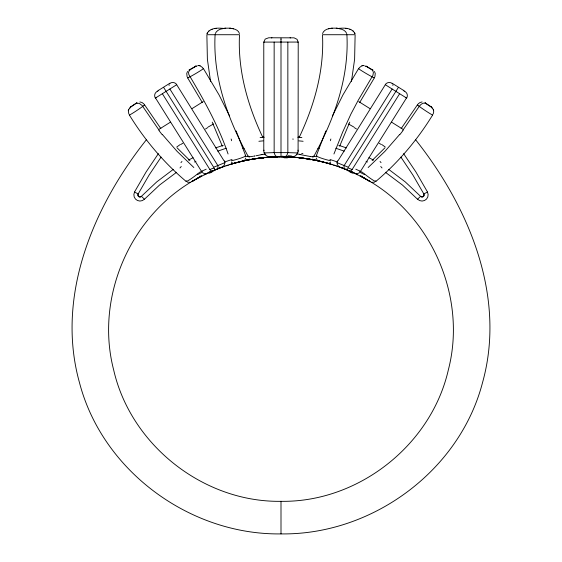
<?xml version="1.0" encoding="UTF-8"?>
<svg xmlns="http://www.w3.org/2000/svg" width="562" height="562" viewBox="0 0 562 562"><rect width="100%" height="100%" fill="white"/><g stroke="black" fill="none" stroke-linecap="round" stroke-linejoin="round"><path stroke-width="0.84" d="M274.151 42.094L263.782 42.087L265.18 39.094L268.678 37.78L294.045 37.837L297.031 39.298L298.218 42.059L274.151 42.094L274.151 152.618L264.266 152.913M281 41.869L281 156.812L278.443 156.826M281 41.813L281 39.572M281 38.188L281 39.53M287.849 42.094L287.849 152.618L297.72 152.955A6.245 4.405 -56.1 0 0 298.057 151.649M297.825 42.143L298.218 42.143L298.092 151.649M312.296 156.77L313.603 156.77L313.308 156.419M129.625 107.827L128.305 110.735L128.846 114.086M215.098 34.725C212.759 77.781 227.947 119.502 248.369 156.728L249.704 156.77M337.65 160.753C336.006 163.338 337.846 166.766 340.748 167.504M351.454 81.385L354.615 59.277L355.128 34.725L322.483 34.725C324.351 70.391 314.291 105.565 299.132 137.542M312.079 159.439L312.191 159.011M128.579 109.555L128.305 110.735M206.964 33.861C209.717 27.489 218.639 27.664 224.491 28.627M322.539 33.537C324.527 28.093 331.847 27.959 336.729 28.226M347.379 169.696L348.026 167.841L352.114 169.548L399.645 93.728M374.875 76.832L375.254 73.446L374.433 71.437M129.963 108.15L130.897 106.731L137.037 102.706L130.335 107.293L131.101 106.583M313.624 156.742L313.631 156.728C334.053 119.502 349.241 77.781 346.902 34.725M346.066 169.274L346.206 168.881M433.154 114.086L433.716 111.88L433.442 109.646M215.267 33.537C217.789 28.205 225.018 27.952 230.16 28.226M297.72 152.955L297.698 153.019A5.81 5.55 63.7 0 1 297.221 153.939L300.803 154.494M316.35 155.695L324.372 134.747M333.933 153.981L342.644 132.126L350.948 114.009L358.387 99.973L372.922 75.378L373.4 72.533L372.683 70.334L365.981 66.119L373.013 70.138L372.03 69.737M207.266 32.94L207.083 33.383M339.652 146.218L349.789 122.13M245.756 158.259L244.884 159.847M324.667 133.995L325.925 130.946M332.346 116.109L342.989 94.845L358.591 68.564M196.967 66.14L196.033 66.07M187.567 71.437L186.746 73.446L187.125 76.832M359.624 102.614L374.397 77.802M385.335 84.672L385.694 84.7M406.523 97.921L406.059 97.465M396.203 90.861L398.275 87.56M338.071 160.676L385.307 84.721L392.121 89.014L344.183 165.495A4.074 2.389 -68.1 0 0 345.187 169.211M396.048 91.114L348.335 167.223L337.038 162.671M346.22 169.633L346.944 169.443M417.454 104.792L401.149 128.614M432.628 115.02C417.341 139.959 398.289 162.509 375.908 181.371M161.097 157.107L149.042 175.14L138.147 193.967A2.037 2.03 0 0 0 141.413 196.335L144.469 199.222L159.51 185.081L176.623 172.253M158.379 153.651L146.106 171.951L134.515 191.993L138.147 193.967A2.037 2.023 -50.1 0 0 141.406 196.328L156.777 181.863L173.349 169.338M402.849 130.307L419.4 106.12L421.233 104.223L423.341 103.155L425.286 103.19L431.686 107.293L432.038 108.15M399.617 134.522L384.977 151.304L368.152 167.525M146.261 139.917C93.053 206.957 55.441 296.638 79.488 382.673C102.509 471.132 190.181 535.179 281 533.9C371.819 535.179 459.491 471.132 482.512 382.673C506.559 296.638 468.947 206.957 415.739 139.917M179.938 144.715L176.728 147.047M384.886 147.869L372.135 160.486M359.195 67.721L361.977 65.775L364.211 65.494M418.114 103.935L419.933 102.544L422.111 101.94M360.509 175.723L360.144 176.039L357.502 174.726M208.516 31.282L208.916 30.931M196.054 66.126C193.216 68.452 187.005 69.533 188.825 74.563C203.915 99.917 218.492 125.874 228.067 153.981M192.309 181.364L193.925 180.346M202.095 171.087L201.512 171.361L155.519 97.992L176.693 84.721L223.929 160.676M157.198 91.185L169.836 83.26M155.941 97.465L155.491 97.95M176.306 84.7L176.665 84.672M271.467 37.928L271.938 37.78M159.123 129.253L170.363 122.207M192.021 108.628L203.261 101.581M180.683 144.567L182.847 143.212M205.488 129.014L207.645 127.665M213.588 123.942L208.109 127.054M193.834 180.402L194.234 180.156M194.045 180.269L194.817 179.791M195.063 66.485L195.955 66.084L188.994 70.124L189.97 69.737M194.768 179.826L195.14 179.594M195.098 179.622L196.742 178.625M136.25 103.415L139.13 103.303L142.095 105.48L159.151 130.307M196.672 178.667L197.592 178.126M197.227 178.337L198.33 177.697M198.281 177.725L198.906 177.36M194.494 180.107L193.138 180.901A4.074 4.074 0 0 1 191.466 181.47M194.663 180.009L198.527 177.838M199.046 177.276L199.44 177.051M199.362 177.1L199.77 176.861M199.981 176.742L200.402 176.503M188.509 160.114L189.282 159.692M198.737 177.725L204.329 174.81M189.289 159.685L193.089 157.683M197.438 174.634L202.538 172.021M221.252 167.504L224.09 165.551L224.955 162.65L213.665 167.223L163.704 87.517M222.222 167.097L222.65 166.991M194.557 162.004L195.941 161.308M204.118 174.915L205.207 174.382M205.081 174.438L206.233 173.883M205.348 174.311L206.008 173.988M206.057 173.967L207.006 173.51M206.683 173.665L207.814 173.131M205.945 173.602L208.081 173.005M207.603 173.229L208.811 172.667M208.558 172.78L209.099 172.534M209.015 172.569L209.942 172.148M209.226 172.478L209.64 172.288M209.893 172.169L210.293 171.993M210.23 172.021L210.926 171.705M210.35 171.965L212.759 170.904M211.08 171.635L211.46 171.473M211.607 171.403L211.965 171.248M212.064 171.206L213.04 170.778M162.355 93.728L209.886 169.548L213.974 167.841L214.136 168.27M212.717 170.918L213.265 170.686M213.216 170.708L213.785 170.462M287.955 156.51L284.639 156.847M213.679 170.511L214.073 170.342M213.911 170.412L214.389 170.209M214.508 170.16L214.874 170.005M214.768 170.054L215.12 169.907M215.077 169.921L215.653 169.682M215.78 169.633L216.208 169.457M216.012 169.541L216.588 169.303M253.083 158.884L266.866 157.276L266.233 157.353M216.511 169.338L217.55 168.923M216.454 169.359L216.967 169.155M217.325 169.014L219.58 168.129M211.15 29.638L212.169 29.238M218.435 168.572L218.906 168.389M219.018 168.347L219.44 168.186M219.496 168.164L219.911 168.003M219.798 168.045L220.234 167.883M219.946 167.989L220.452 167.799M220.957 167.609L220.452 167.799L220.978 167.602M217.782 151.143L226.226 148.227M220.887 167.638L222.341 167.104M215.506 147.925L223.233 145.319M224.315 162.06L232.057 159.475M222.419 167.076L223.072 166.844M222.896 166.907L223.964 166.528M224.14 166.464L224.519 166.331M224.287 166.415L226.057 165.811M225.938 165.846L227.807 165.228M374.699 182.13L371.686 182.376M226.479 165.664L227.217 165.418M227.554 165.312L228.228 165.095M227.968 165.179L233.3 163.542M230.209 164.469L230.006 164.533A172.26 172.26 0 0 1 249.914 159.636M230.56 164.357L231.649 164.034M232.148 163.879L232.682 163.725M232.633 163.739L233.637 163.451M233.392 163.521L233.778 163.409M233.553 163.472L237.578 162.369M234.066 163.324L234.909 163.092M234.094 163.317L234.607 163.177M234.944 163.078L235.45 162.938M235.197 163.015L235.984 162.797M236.026 162.783L236.651 162.615M236.356 162.699L237.094 162.502M237.803 162.313L237.354 162.432L241.534 161.392M329.248 28.627L328.58 28.795M237.895 162.292L238.267 162.193M238 162.263L238.801 162.06M239.321 161.926L238.653 162.095M238.962 162.018L239.616 161.856M222.622 28.627L221.92 28.795M239.805 161.807L240.185 161.715M240.107 161.737L240.543 161.624M240.255 161.694L242.159 161.245L240.993 161.519M363.157 65.508L361.977 65.775M262.7 154.402L258.014 155.386M243.606 160.781L245.151 160.458M242.384 161.196L243.985 160.837M242.608 161.146L243.402 160.964M242.763 161.104L246.163 160.374M243.768 160.88L245.439 160.521L244.906 160.634M337.509 28.627C343.354 27.671 352.283 27.489 355.036 33.861M246.023 160.395L246.416 160.318M246.268 160.346L246.992 160.198M243.894 160.732L246.753 160.247M246.823 160.233L247.238 160.149M245.334 160.423L247.048 160.086M247.238 160.149L248.116 159.98M247.252 160.086L248.952 159.777L248.207 159.959M247.961 160.008L248.418 159.917M245.285 156.791L248.678 156.173M257.494 155.491L256.054 155.758M246.5 160.226L247.315 160.037M248.734 159.861L250.434 159.489M249.057 159.798L249.423 159.727M247.069 160.121L248.629 159.798M249.668 159.685L250.603 159.51M250.076 159.608L255.19 158.758M250.8 159.482L256.911 158.554M254.937 155.955L254.509 156.032M248.938 159.741L249.465 159.692M254.305 156.067L253.504 156.201M249.395 159.664L250.996 159.397M252.008 159.264L252.486 159.186M252.76 156.327L250.174 156.714M250.842 159.418L251.98 159.271M190.314 182.376L187.301 182.13M254.179 158.913L252.633 159.137M339.35 28.304L338.169 28.486M251.917 159.243L253.167 159.088M252.914 159.095L254.839 158.807M215.077 28.486L215.583 28.409M215.773 28.381L216.286 28.304M254.474 158.863L257.22 158.512L255.541 158.702M255.893 158.653L256.251 158.596M365.033 66.14L366.937 66.485M256.982 158.491L257.347 158.442M254.762 158.716L259.419 158.091M257.719 158.393L257.143 158.47M255.057 158.786L255.584 158.716M257.452 158.428L259.799 158.041M257.67 158.4L258.148 158.329M254.263 158.786L253.111 158.913M258.218 158.322L258.85 158.238M258.794 158.245L259.609 158.147M259.384 158.175L265.173 157.536M259.841 158.112L260.459 157.957M259.988 158.098L263.185 157.648M260.452 158.041L261.077 157.964M260.599 158.02L261.857 157.88M261.541 157.915L263.058 157.746M260.122 137.585L262.166 137.374M332.297 28.177L331.102 28.304M225.741 28.177L224.526 28.304M263.156 157.739L263.817 157.669M258.892 141.273L263.121 140.879M263.508 157.697L263.978 157.571M264.309 157.536L265.77 157.395M262.278 137.36L263.726 137.226M264.351 157.613L265.777 157.486M262.777 137.318L263.845 137.219M263.206 137.276L264.035 137.198M261.197 154.494L265.763 154.129M264.807 157.571L265.278 157.529M265.51 157.508L265.966 157.465M265.707 157.486L266.557 157.416M266.198 157.444L267.976 157.304M266.297 157.437L268.13 157.29M308.903 158.913L307.821 158.8M267.863 157.311L268.826 157.241M268.432 157.269L268.973 157.227M268.601 157.255L269.535 157.191M269.36 157.205L270.301 157.142M264.189 152.927A6.259 4.517 55.3 0 1 263.845 151.642L263.782 150.258L264.182 150.237M270.111 157.156L272.022 157.044M270.182 157.149L271.081 157.093M270.933 157.107L271.896 157.051M271.685 157.065L273.272 156.981M271.959 157.044L272.865 157.002M272.984 156.995L273.427 156.974M273.216 156.988L276.251 156.875M273.982 156.953L276.314 156.875M201.491 175.723L201.856 176.039C132.639 210.574 94.205 294.895 113.629 369.782C130.77 445.209 203.662 502.491 281 501.325C358.338 502.491 431.23 445.209 448.371 369.782C467.788 294.91 429.368 210.539 360.123 176.054L363.263 177.725M274.544 156.931L274.909 156.917M275.303 156.903L276.56 156.868M276.174 156.875L278.281 156.826M276.666 156.861L278.078 156.833M276.961 156.854L277.776 156.84M274.151 152.618L287.849 152.618M277.874 156.84L280.255 156.812M279.328 156.819L279.743 156.812M279.953 156.812L284.744 156.847M264.175 42.143L263.775 42.143L263.782 150.258M281 156.805L281.78 156.812M281.632 156.812L282.047 156.812M281.745 156.812L282.257 156.812M290.062 37.78L290.526 37.928M282.482 156.812L283.248 156.819M197.789 65.494L200.023 65.775L202.805 67.721M283.346 156.826L284.822 156.847M283.88 156.833L284.351 156.84A7.046 4.124 84.3 0 0 287.807 152.583M284.906 156.854L286.908 156.91M286.03 156.882L286.704 156.903M286.465 156.896L288.784 156.988M287.091 156.917L287.463 156.931M287.245 156.924L288.032 156.953M287.863 156.946L288.306 156.96M288.58 156.974L289.781 157.03M288.713 156.981L289.549 157.023M289.36 157.016L291.067 157.107M290.259 157.058L291.818 157.149M290.631 157.079L291.889 157.156M297.825 150.237L298.225 150.258M291.699 157.142L292.64 157.205M275.584 156.875L274.059 156.51M292.465 157.191L294.137 157.311M296.23 154.129L297.031 154.185L296.596 154.775A8.261 7.889 64.1 0 1 290.61 157.002M292.563 157.198L293.392 157.255M293.027 157.227L294.095 157.311M293.87 157.29L294.53 157.339M294.024 157.304L295.802 157.444M294.607 157.346L295.162 157.395M295.092 157.388L295.703 157.437M356.055 173.602L353.603 172.857M298.879 140.879L303.108 141.273M295.443 157.416L296.989 157.55M297.965 137.198L298.794 137.276M296.034 157.465L297.649 157.613M298.155 137.219L299.223 137.318M296.722 157.529L297.193 157.571M298.78 137.276L301.871 137.585M296.012 157.374L297.607 157.529M299.181 137.311L299.722 137.36M297.509 157.606L302.019 158.098M337.01 28.255C340.621 28.732 345.279 29.73 346.733 33.537M297.895 157.557L298.359 157.683M230.441 28.255C233.848 28.69 238.443 29.723 239.461 33.537M295.668 157.346L295.148 157.276L308.917 158.884M298.078 157.655L299.722 157.831M306.459 158.702L304.78 158.512L309.514 159.158M336.259 28.177L337.474 28.304M229.703 28.177L230.898 28.304M299.56 157.81L301.408 158.02M299.658 157.824L300.459 157.915M300.298 157.894L301.794 158.07M300.93 157.964L301.548 158.041M301.541 157.957L302.159 158.112M301.759 157.985L302.616 158.175M311.826 156.714L310.393 156.51M302.201 158.041L303.178 158.245L302.454 158.07M302.581 158.091L305.18 158.435M302.932 158.21L303.789 158.322L303.424 158.273M303.529 158.287L305.384 158.547M307.583 158.765L304.787 158.456M303.712 158.315L304.548 158.428M304.857 158.47L303.937 158.344M305.018 158.547L310.547 159.32M305.742 158.596L306.1 158.646M306.388 158.688L306.88 158.765M346.923 28.486L345.714 28.304M306.81 158.751L307.821 158.913M308.728 159.053L310.084 159.243M307.161 158.807L311.158 159.418M223.831 28.486L222.65 28.304M310.084 156.461L299.3 154.402M310.02 159.271L311.397 159.46M139.889 101.94L142.067 102.544L143.886 103.935M311.566 159.489L312.76 159.692M311.109 159.453L312.191 159.629M310.006 159.271L311.39 159.51M313.315 156.173L316.715 156.791M312.943 159.798L312.268 159.671L313.062 159.741M310.807 159.411L312.332 159.685M313.371 159.798L314.565 160.051L313.16 159.84M313.217 159.77L314.039 160.008M311.566 159.545L311.917 159.608M314.123 159.931L314.931 160.121M314.544 160.008L318.345 160.781L316.849 160.458M312.732 159.756L313.266 159.861M314.818 160.065L316.666 160.423M313.891 159.98L314.797 160.156M314.762 160.149L315.184 160.233M315.493 160.296L318.247 160.887M315.851 160.374L316.575 160.521M316.806 160.57L317.46 160.711M200.023 65.775L198.843 65.508M317.572 160.739L318.022 160.837M317.909 160.809L319.314 161.125M318.436 160.929L324.197 162.313M319.427 161.154L319.827 161.245M319.595 161.189L320.08 161.301M340.08 28.795L339.378 28.627M353.891 127.054L348.412 123.942M320.354 161.364L322.995 162.004M320.235 161.336L320.951 161.505M321.443 161.624L321.815 161.715M233.42 28.795L232.752 28.627M322.869 161.975L323.312 162.088M323.628 162.165L324 162.263M323.712 162.186L334.032 165.179M324.239 162.327L324.738 162.453M324.422 162.369L324.899 162.495M325.581 162.678L326.803 163.015M326.655 162.973L327.611 163.233A4.074 2.965 -74.3 0 0 330.639 162.046M327.47 163.198L328.608 163.521M329.03 163.64L328.651 163.528M328.363 163.451L328.896 163.605M329.318 163.725L329.852 163.879M330.351 164.034L330.885 164.188M331.454 164.364L332.009 164.533A172.26 172.26 0 0 0 312.086 159.636M329.943 159.475L337.685 162.06M338.767 145.319L346.494 147.925M333.737 165.08L336.519 166.001M335.774 148.227L344.218 151.143M334.193 165.228L334.643 165.376M335.1 165.523L335.64 165.706M354.664 173.307L353.505 172.808M336.378 165.952L337.86 166.464M337.713 166.415L338.928 166.844M339.09 166.9L341.626 167.827M354.482 173.244L354.158 173.117M340.895 167.56L341.331 167.722M342.089 168.003L341.541 167.799L342.56 168.186M342.209 168.052L344.288 168.853M342.799 168.277L343.206 168.431M349.831 29.238L350.85 29.638M344.583 168.972L345.412 169.303M344.885 169.092L345.321 169.267M345.546 169.359L346.375 169.696M346.937 169.928L346.656 169.815M346.789 169.872L347.161 170.026M347.309 170.082L347.674 170.237M347.836 170.307L348.215 170.462M348.061 170.398L349.445 170.996A4.074 2.058 -66.6 0 0 352.114 169.548M348.391 170.539L349.009 170.806M349.704 171.101L352.212 172.218M349.936 171.206L350.393 171.403M350.54 171.473L350.906 171.635M351.482 171.888L351.96 172.105M352.058 172.148L353.463 172.794M352.339 172.274L352.711 172.443M354.629 173.335L355.542 173.777M359.905 171.087L360.488 171.361L406.481 97.992L392.121 89.014M355.444 173.728L356.547 174.262M356.434 174.206L356.863 174.417M357.144 174.557L356.919 174.438M359.462 172.021L364.562 174.634M357.067 174.515L357.615 174.782M366.059 161.308L367.443 162.004M368.911 157.683L373.028 159.854M372.88 159.777L373.491 160.114M363.474 177.838L367.337 180.009M361.598 176.503L362.195 176.847M362.153 176.819L363.003 177.304M363.326 177.494L364.232 178.021M367.506 180.107L368.897 180.922A4.074 4.074 0 0 0 370.534 181.47M364.043 177.908L364.436 178.14M364.408 178.126L364.773 178.337M364.836 178.379L365.897 179.011M365.848 178.983L366.677 179.489M367.014 179.685L367.4 179.931M367.766 180.156L369.831 181.456M392.164 83.26L404.802 91.185M358.739 101.581L369.979 108.628M391.637 122.207L402.877 129.253M354.355 127.665L356.512 129.014M379.153 143.212L381.317 144.567M385.272 147.047L382.062 144.715M430.899 106.583L431.693 107.272L425.005 102.713L425.75 103.408M369.986 181.554L370.302 181.758M385.377 172.253L402.49 185.081L417.531 199.222L420.587 196.335A2.037 2.023 50.1 0 0 423.839 193.974L427.485 191.993L415.894 171.951L403.621 153.651M388.651 169.338L405.223 181.863L420.587 196.335A2.037 2.03 0 0 0 423.853 193.967L412.958 175.14L400.903 157.107M353.084 30.931L353.484 31.282M186.092 181.371C163.711 162.509 144.659 139.959 129.372 115.02M193.848 167.525L177.023 151.304L162.383 134.522M189.865 160.486L177.114 147.869M432.375 107.827L433.695 110.735M160.851 128.614L144.546 104.792M317.116 159.847L316.244 158.259M169.879 89.014L217.817 165.495A4.074 2.389 68.1 0 1 216.813 169.211M215.056 169.443L215.302 169.829M187.603 77.802L202.376 102.614M203.409 68.564L219.011 94.845L229.654 116.109M224.35 160.753L224.955 162.636M212.211 122.13L222.348 146.218M262.868 137.542C247.716 105.565 237.649 70.391 239.517 34.725L206.872 34.725L207.385 59.277L210.546 81.385M354.917 33.383L354.734 32.94M236.075 130.946L237.333 133.995M237.628 134.747L245.65 155.695M214.15 168.298L214.621 169.696M249.809 159.011L249.921 159.439M281 501.339L281 533.886M427.436 192.021A6.168 6.161 50.1 0 1 417.566 199.187M144.434 199.187A6.168 6.161 -50.1 0 1 134.564 192.021M373.913 77.387A9.154 0.421 30.4 0 1 366.487 73.692A9.154 0.421 30.4 0 1 359.048 68.683M320.649 161.435A4.074 2.943 -76.7 0 1 319.293 160.507M432.614 114.873A9.154 0.436 33.7 0 1 424.05 109.759A9.154 0.436 33.7 0 1 417.959 105.01M370.667 181.414A4.278 3.154 -48.1 0 1 369.199 181.034M362.834 177.248A3.906 2.873 -51.1 0 1 361.795 175.829M404.703 91.367A5.086 4.861 -28.9 0 1 406.79 97.893M403.347 90.278A8.437 2.269 -56 0 1 403.593 90.882M385.307 84.433A5.044 4.833 -55.3 0 1 392.079 83.387M392.817 84.693A8.437 2.269 -71.9 0 1 392.894 85.473M351.468 171.81A3.99 3.049 -31.4 0 1 350.274 171.572M343.916 168.769A4.025 2.922 -85.5 0 1 342.687 167.764M355.795 169.183A80.352 20.19 14.6 0 1 363.066 172.675M359.237 172.815A4.714 4.538 -63.9 0 1 356.062 173.553M403.052 130.482A150.279 108.129 -58.1 0 1 399.8 134.704M375.599 180.788A9.21 0.913 36.8 0 1 372.634 179.889A9.21 0.913 36.8 0 1 363.754 173.286M330.625 160.76A9.259 0.92 16.4 0 1 319.911 157.648A9.259 0.92 16.4 0 1 316.842 155.646M350.66 171.529A67.173 4.903 20.7 0 1 347.091 170.448M350.99 171.284A54.83 7.18 16.9 0 1 353.077 172.232M380.713 166.549A69.344 6.885 20.4 0 1 381.998 167.961M380.045 161.512A65.501 6.105 20.2 0 1 381.015 162.657M330.519 140.725A64.876 10.776 29.5 0 1 330.92 139.025M350.021 172.134A45.332 1.63 23.5 0 1 352.697 173.215M214.909 170.448A67.173 4.903 -20.7 0 1 211.34 171.529M208.923 172.232A54.83 7.18 -16.9 0 1 211.01 171.284M180.002 167.961A69.344 6.885 -20.4 0 1 181.287 166.549M180.985 162.657A65.501 6.105 -20.2 0 1 181.955 161.512M231.08 139.025A64.876 10.776 -29.5 0 1 231.481 140.725M209.303 173.215A45.332 1.63 -23.5 0 1 211.979 172.134M202.945 68.669A9.154 0.429 -30.5 0 1 195.513 73.692A9.154 0.429 -30.5 0 1 188.087 77.38M242.707 160.507A4.074 2.943 76.7 0 1 241.351 161.435M234.333 163.254A4.074 2.965 74.3 0 1 231.361 162.046M245.158 155.646A9.259 0.92 -16.4 0 1 242.089 157.648A9.259 0.92 -16.4 0 1 231.375 160.76M144.048 105.017A9.154 0.429 -33.7 0 1 137.95 109.766A9.154 0.429 -33.7 0 1 129.393 114.887M162.2 134.704A150.279 108.129 58.1 0 1 158.948 130.482M192.801 181.034A4.278 3.154 48.1 0 1 191.333 181.414M200.205 175.829A3.906 2.873 51.1 0 1 199.166 177.248M198.245 173.286A9.21 0.913 -36.8 0 1 189.366 179.889A9.21 0.913 -36.8 0 1 186.401 180.788M155.21 97.893A5.086 4.861 28.9 0 1 157.297 91.367M158.407 90.882A8.437 2.269 56 0 1 158.653 90.278M169.921 83.387A5.044 4.833 55.3 0 1 176.693 84.433M169.106 85.473A8.437 2.269 71.9 0 1 169.183 84.693M212.555 170.996A4.074 2.058 66.6 0 1 209.886 169.548M198.934 172.675A80.352 20.19 -14.6 0 1 206.205 169.183M211.726 171.572A3.99 3.049 31.4 0 1 210.532 171.81M219.313 167.764A4.025 2.922 85.5 0 1 218.084 168.769M205.938 173.553A4.714 4.538 63.9 0 1 202.763 172.815M312.936 156.91A14.654 0.667 11.7 0 1 312.563 156.882M249.437 156.882A14.654 0.667 -11.7 0 1 249.064 156.91M311.088 159.713A197.761 4.629 6.8 0 1 308.433 159.559M261.52 158.646A207.35 4.37 -7.3 0 1 263.775 158.259M288.039 155.716A70.405 6.056 -6.4 0 1 291.664 156.046M284.154 157.803A69.14 4.812 5.1 0 1 287.519 157.859M281.899 156.201A66.126 0.414 5.7 0 1 284.948 156.524M282.798 157.037A16.818 1.11 0.6 0 1 288.699 157.22M270.659 156.903A16.818 1.553 -0.1 0 1 278.471 156.587M302.918 153.391A77.233 0.674 -5.2 0 1 301.661 153.503M270.118 157.437A147.16 4.552 0.6 0 1 271.565 157.339M292.662 139.06A38.961 3.906 3.2 0 1 293.322 139.116M242.882 148.579A184.441 184.441 0 0 1 244.154 148.312M317.832 148.312A184.441 184.441 0 0 1 319.104 148.579M277.649 156.861A7.053 4.124 -84.3 0 1 274.2 152.583M271.383 156.784A8.261 7.699 -46.8 0 1 265.341 154.845L264.793 153.974A5.796 5.55 -61.1 0 1 264.273 152.962M344.675 169.014L344.246 168.839L344.675 169.014"/></g></svg>
